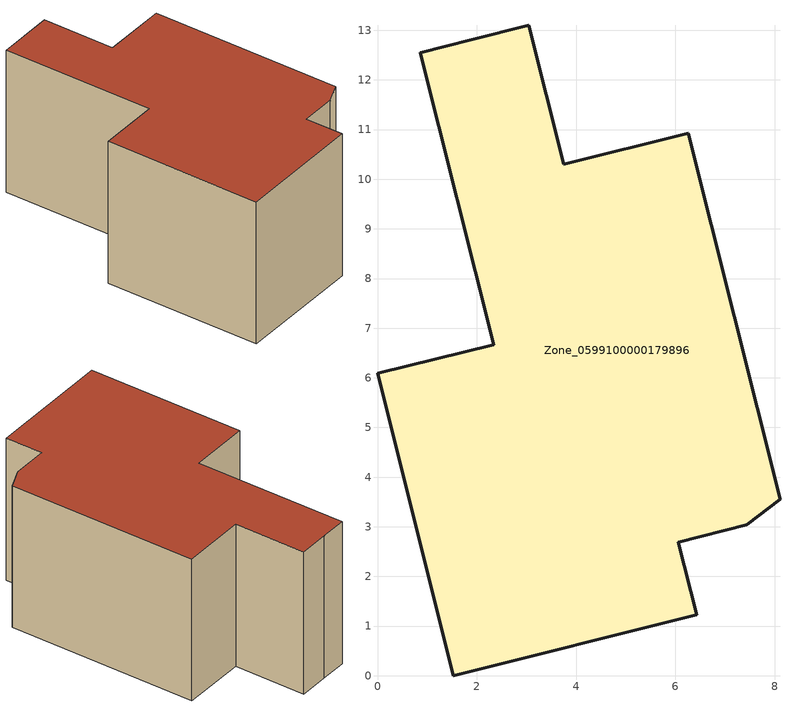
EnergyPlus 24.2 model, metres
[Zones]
Zone_0599100000179896
 floor ground (C_G): 6.43,1.23 1.53,0 0,6.09 2.34,6.67 0.86,12.55 1.89,12.81 3.05,13.1 3.75,10.3 6.26,10.93 8.11,3.56 7.44,3.04 6.06,2.69 z0
 wall outside (C_F): 1.53,0 6.43,1.23 6.06,2.69 7.44,3.04 8.11,3.56 6.26,10.93 3.75,10.3 3.05,13.1 1.89,12.81 0.86,12.55 2.34,6.67 0,6.09 1.53,0 z0:5.95
 roof outside (C_R): 8.11,3.56 6.26,10.93 3.75,10.3 3.05,13.1 1.89,12.81 0.86,12.55 2.34,6.67 0,6.09 1.53,0 6.43,1.23 6.06,2.69 7.44,3.04 z5.95
[BUILDING]
Pand.0599100000179896: North Axis=0; Terrain=City; Loads Convergence Tolerance Value=0.04; Temperature Convergence Tolerance Value=0.4; Solar Distribution=FullExterior; Maximum Number of Warmup Days=25; Minimum Number of Warmup Days=1
[Site:Location]
Rotterdam.The.Hague.AP_ZH_NLD Design_Conditions: Latitude=51.96; Longitude=4.45; Time Zone=1; Elevation=-4.5
[SITE:GROUNDTEMPERATURE:BUILDINGSURFACE]
18, 18, 18, 18, 18, 18, 18, 18, 18, 18, 18, 18
[MATERIAL] Thermal Absorptance=0.9; Solar Absorptance=0.7; Visible Absorptance=0.7
Name | Roughness | Thickness | Conductivity | Density | Specific Heat
G.TI.1965-1974 | MediumSmooth | 0.15 | 0.882353 | 540 | 1210
F.TI.1965-1974 | Rough | 0.3 | 0.697674 | 1920 | 840
R.TI.1965-1974 | MediumRough | 0.2 | 0.232558 | 1500 | 1000
[CONSTRUCTION]
C_G: G.TI.1965-1974
C_F: F.TI.1965-1974
C_R: R.TI.1965-1974
[ZONE]
Zone_0599100000179896: Type=1; Multiplier=1; Ceiling Height=Autocalculate; Volume=Autocalculate; Floor Area=autocalculate; Part of Total Floor Area=Yes
[ZONEINFILTRATION:DESIGNFLOWRATE]
Infil_Zone_0599100000179896: Zone or ZoneList or Space or SpaceList=Zone_0599100000179896; Schedule=AlwaysOn; Design Flow Rate Calculation Method=Flow/Area; Flow Rate per Floor Area=0.003; Constant Term Coefficient=1; Temperature Term Coefficient=0; Velocity Term Coefficient=0; Velocity Squared Term Coefficient=0
[HVACTEMPLATE:ZONE:IDEALLOADSAIRSYSTEM]
Zone_0599100000179896: Maximum Heating Supply Air Temperature=50; Minimum Cooling Supply Air Temperature=13; Maximum Heating Supply Air Humidity Ratio=0.0156; Minimum Cooling Supply Air Humidity Ratio=0.0077; Heating Limit=NoLimit; Cooling Limit=NoLimit; Dehumidification Control Type=ConstantSensibleHeatRatio; Cooling Sensible Heat Ratio=0.7; Dehumidification Setpoint=60; Humidification Control Type=None; Humidification Setpoint=30; Outdoor Air Method=None; Outdoor Air Flow Rate per Person=0.00944; Outdoor Air Flow Rate per Zone Floor Area=0; Outdoor Air Flow Rate per Zone=0; Demand Controlled Ventilation Type=None; Outdoor Air Economizer Type=NoEconomizer; Heat Recovery Type=None; Sensible Heat Recovery Effectiveness=0.7; Latent Heat Recovery Effectiveness=0.65
[ZONECONTROL:THERMOSTAT]
ThermostatControl_Zone_0599100000179896: Zone or ZoneList=Zone_0599100000179896; Control Type Schedule=DualSetpointControlType; Control 1=Thermostat_Zone_0599100000179896; Temperature Difference Between Cutout And Setpoint=0
[THERMOSTATSETPOINT:DUALSETPOINT]
Thermostat_Zone_0599100000179896: Heating Setpoint Temperature Schedule=HeatingSetpoint_Zone_0599100000179896; Cooling Setpoint Temperature Schedule=CoolingSetpoint_Zone_0599100000179896
[SCHEDULE:COMPACT]
HeatingSetpoint_Zone_0599100000179896: Through: 12/31, For: AllDays, Until: 24:00, 21
CoolingSetpoint_Zone_0599100000179896: Through: 12/31, For: AllDays, Until: 24:00, 24
DualSetpointControlType: Through: 12/31, For: AllDays, Until: 24:00, 4
AlwaysOn: Through: 12/31, For: AllDays, Until: 24:00, 1
